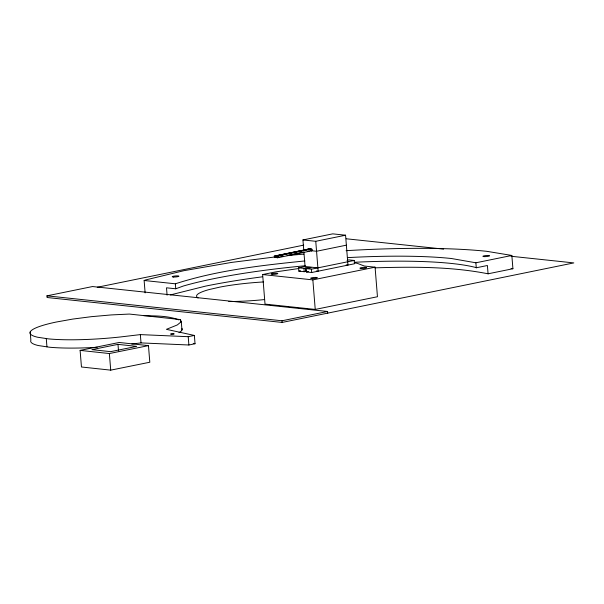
<?xml version="1.0" encoding="UTF-8"?>
<svg xmlns="http://www.w3.org/2000/svg" width="604" height="604" viewBox="0 0 604 604"><rect width="100%" height="100%" fill="white"/><g stroke="black" fill="none" stroke-linecap="round" stroke-linejoin="round"><path stroke-width="0.91" d="M276.526 256.081L276.322 257.636L275.454 256.39A0.974 0.604 78.5 0 0 275.13 255.764L274.971 255.643A0.974 0.604 78.5 0 0 274.254 256.579A0.974 0.604 78.5 0 0 275.228 257.425L275.349 257.296A0.974 0.604 78.5 0 0 275.484 256.64L275.915 255.726L309.875 248.795L310.486 249.158L276.526 256.081L275.915 255.726M194.367 335.439L188.214 336.692L140.347 334.608L120.06 337.002A75.976 11.468 -4.6 0 1 48.494 338.882L37.607 337.236A75.976 11.468 -4.6 0 1 56.157 322.053L72.669 319.093L91.43 316.67L111.166 314.933L129.399 314.065L180.422 319.561L181.283 321.698L177.304 324.952L166.41 329.331L194.367 335.439L195.032 343.744L188.886 344.997L141.019 342.906L131.793 344.001M145.126 292.887L144.13 280.49L145.639 279.939L183.941 270.675L231.574 262.408L275.092 256.957M144.13 280.49L175.356 283.804C217.176 270.282 261.328 265.398 304.899 260.943M167.097 295.182L166.5 287.806L175.756 288.788L183.284 286.039A169.913 25.7 -4.6 0 1 305.337 265.745M170.456 294.911L205.488 286.13A183.51 27.761 -4.6 0 1 262.295 276.828M303.737 249.897L302.936 239.939L332.744 233.854L345.571 235.213L347.972 265.103L346.145 264.907M511.052 256.262L573.8 262.914L282.144 322.438L47.082 297.508L46.946 295.847L92.525 286.545L327.587 311.475L327.723 313.136M302.936 239.939L315.756 241.298L345.571 235.213M97.267 287.262L303.714 245.133M275.643 255.915L310.199 248.856M276.353 255.877L310.313 248.946L311.883 249.112L312.011 250.781L316.556 251.256L346.371 245.171M275.552 256.096L310.35 248.976L308.931 248.712A0.974 0.604 78.5 0 0 308.259 249.052M276.632 256.3L280.301 255.552M282.144 255.175L283.978 254.805M294.072 252.744L295.907 252.366M308.757 249.746L310.592 249.369M275.839 257.447L277.681 257.077M275.998 257.576L278.754 257.01M276.156 257.636L279.222 257.002M280.747 256.7L282.748 256.322M287.338 255.386L291.151 254.571M292.683 254.269L303.087 252.132M307.368 251.272L309.361 250.894M277.598 257.757L311.566 250.826M354.299 262.959L357.047 263.246L364.393 266.047L375.076 267.179L377.455 296.738L315.235 309.429L265.02 304.106L262.642 274.548L275.605 271.906L298.784 268.523M347.051 260.384A2.695 0.408 -4.6 0 0 347.209 260.264L348.848 259.886L354.186 260.452L354.457 263.774L311.679 272.51L306.334 271.943L306.069 268.621L307.98 268.274A2.695 0.408 -4.6 0 0 310.917 267.67A2.695 0.408 -4.6 0 0 308.501 267.413A2.695 0.408 -4.6 0 0 305.564 268.017L305.843 271.377L304.197 271.709L298.859 271.143L298.587 267.829L305.073 266.5L317.893 267.866M298.587 267.829L303.933 268.395L305.571 268.055M298.859 271.143L300.475 270.818M306.069 268.621L311.407 269.188L354.186 260.452M306.334 271.943L308.251 271.596A2.695 0.408 -4.6 0 1 306.432 271.083M262.642 274.548L312.857 279.878L375.076 267.179M347.481 257.629A169.913 25.7 -4.6 0 1 451.475 258.52L475.876 262.793L511.845 255.454L512.917 268.735L488.07 273.801L487.405 265.503L476.277 267.776L475.303 267.368A169.913 25.7 -4.6 0 0 354.548 262.272M46.946 295.847L282.008 320.777L327.587 311.475M80.113 350.388L119.199 342.476L148.463 345.631L149.807 362.234L110.721 370.146L81.457 366.99L80.113 350.388L109.377 353.544L148.463 345.631M117.984 344.363L91.929 349.641L110.592 351.656L136.647 346.379L117.984 344.363L118.505 350.826M287.134 255.53L303.827 254.125M375.107 267.829C412.842 266.757 451.007 266.455 488.191 273.823M143.692 315.635C155.379 316.028 167.64 315.552 178.686 319.863M312.011 250.781L310.448 250.615M310.313 248.946L309.12 248.833A0.974 0.604 78.5 0 1 309.339 249.218M346.235 238.776L443.63 249.112M316.33 270.992L318.157 271.181L315.756 241.298M309.044 248.803L308.138 248.72L308.214 249.271M511.845 255.454L486.771 251.317A215.802 32.646 -4.6 0 0 346.107 250.683M511.06 268.425L512.917 268.735M193.235 343.351L195.032 343.744M180.249 320.452L180.558 321.222L180.422 319.561M276.738 256.798L276.791 256.994A0.974 0.604 78.5 0 0 277.825 257.591A0.974 0.604 78.5 0 0 277.561 255.968A0.974 0.604 78.5 0 0 276.745 256.745M305.843 271.377L305.835 271.339A2.695 0.408 -4.6 0 1 306.319 271.098M475.876 262.793L476.277 267.776M312.857 279.878L315.235 309.429M311.407 269.188L311.679 272.51M303.88 251.747L305.073 266.5M303.933 268.395L304.197 271.709M282.008 320.777L282.144 322.438M188.214 336.692L188.886 344.997M181.283 321.698L181.955 330.003M175.356 283.804L175.756 288.788M140.347 334.608L141.019 342.906M109.377 353.544L110.721 370.146M46.282 338.55L46.946 346.847M30.2 331.966L30.872 340.271A75.976 11.468 -4.6 0 0 38.279 345.533L49.166 347.187A75.976 11.468 -4.6 0 0 97.252 347.277M182.015 328.493A75.976 11.468 -4.6 0 1 178.988 332.706M264.499 299.576A58.981 8.924 -4.6 0 1 228.757 301.524M198.082 297.983A58.981 8.924 -4.6 0 1 208.961 289.603L219.894 287.104A58.981 8.924 -4.6 0 1 263.442 281.955M311.943 250.192A0.974 0.604 78.5 0 1 310.834 250.305M310.834 249.15A0.974 0.604 78.5 0 1 310.954 249.014M311.573 249.082A0.974 0.604 78.5 0 1 311.906 249.694M170.766 334.065L174.012 333.921L170.766 334.065M312.041 278.557A3.367 0.513 -4.6 0 0 317.342 277.772A3.367 0.513 -4.6 0 0 312.6 277.629A3.367 0.513 -4.6 0 0 312.041 278.557M272.51 274.367A3.367 0.513 -4.6 0 0 277.81 273.582A3.367 0.513 -4.6 0 0 273.068 273.438A3.367 0.513 -4.6 0 0 272.51 274.367M361.305 268.508A3.367 0.513 -4.6 0 0 366.598 267.723A3.367 0.513 -4.6 0 0 361.864 267.58A3.367 0.513 -4.6 0 0 361.305 268.508M484.287 256.625A3.367 0.513 -4.6 0 0 489.58 255.839A3.367 0.513 -4.6 0 0 484.846 255.696A3.367 0.513 -4.6 0 0 484.287 256.625M173.62 277.025A3.367 0.513 -4.6 0 0 178.912 276.239A3.367 0.513 -4.6 0 0 174.178 276.096A3.367 0.513 -4.6 0 0 173.62 277.025"/></g></svg>
